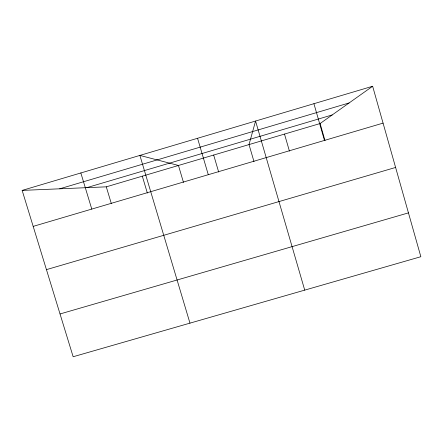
<?xml version="1.0" encoding="UTF-8"?>
<svg xmlns="http://www.w3.org/2000/svg" width="443" height="443" viewBox="0 0 443 443"><rect width="100%" height="100%" fill="white"/><g stroke="black" fill="none" stroke-linecap="round" stroke-linejoin="round"><path stroke-width="0.66" d="M22.15 190.401L106.287 186.835L320.101 123.536L372.641 86.252L420.85 256.713L73.15 356.748L22.15 190.401L372.641 86.252M59.678 188.812L349.112 102.948M86.811 187.66L332.2 114.947M33.181 226.379L383.068 123.121M46.443 269.637L395.605 167.454M60.032 313.965L408.452 212.873M80.842 172.964L91.773 209.085M106.287 186.835L111.365 203.68M142.308 176.17L147.353 193.059M189.969 323.141L139.894 155.415L178.457 165.466L183.474 182.4M213.676 155.039L218.665 172.017M197.556 138.277L208.288 174.703M253.983 161.595L249.021 144.579L255.567 121.039L304.723 290.121M284.495 134.074L289.429 151.135M320.101 123.536L325.007 140.636M313.926 103.695L324.459 140.42"/></g></svg>
